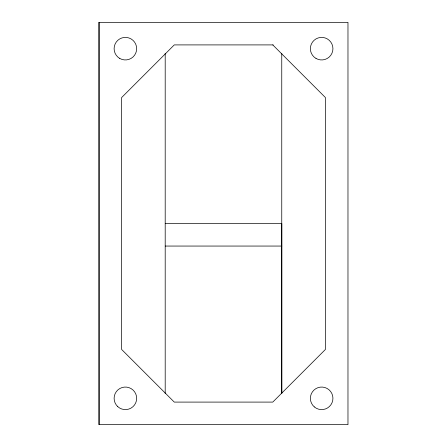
<?xml version="1.0" encoding="UTF-8"?>
<svg xmlns="http://www.w3.org/2000/svg" width="447" height="447" viewBox="0 0 447 447"><rect width="100%" height="100%" fill="white"/><g stroke="black" fill="none" stroke-linecap="round" stroke-linejoin="round"><path stroke-width="0.67" d="M99.027 22.35L347.973 22.35L347.973 424.65L99.027 424.65L99.027 22.35L99.072 424.65M273.184 44.907L174.269 44.907L121.634 97.547L121.634 349.453L174.269 402.093L272.776 402.093L325.416 349.453L325.416 97.547L272.776 44.907M165.245 223.5L281.8 223.5L281.8 393.259M165.245 246.057L281.8 246.057M281.755 53.282L281.755 393.483M165.2 53.282L165.2 393.483M119.751 58.44A11.281 11.281 0 0 0 136.67 48.667A11.281 11.281 0 0 0 119.751 38.9A11.281 11.281 0 0 0 119.751 58.44M316.012 58.44A11.281 11.281 0 0 0 332.931 48.667A11.281 11.281 0 0 0 316.012 38.9A11.281 11.281 0 0 0 316.012 58.44M314.314 406.899A11.281 11.281 0 0 0 332.741 400.406A11.281 11.281 0 0 0 317.906 387.694A11.281 11.281 0 0 0 314.314 406.899M117.796 406.669A11.281 11.281 0 0 0 136.413 400.741A11.281 11.281 0 0 0 121.97 387.583A11.281 11.281 0 0 0 117.796 406.669"/></g></svg>
